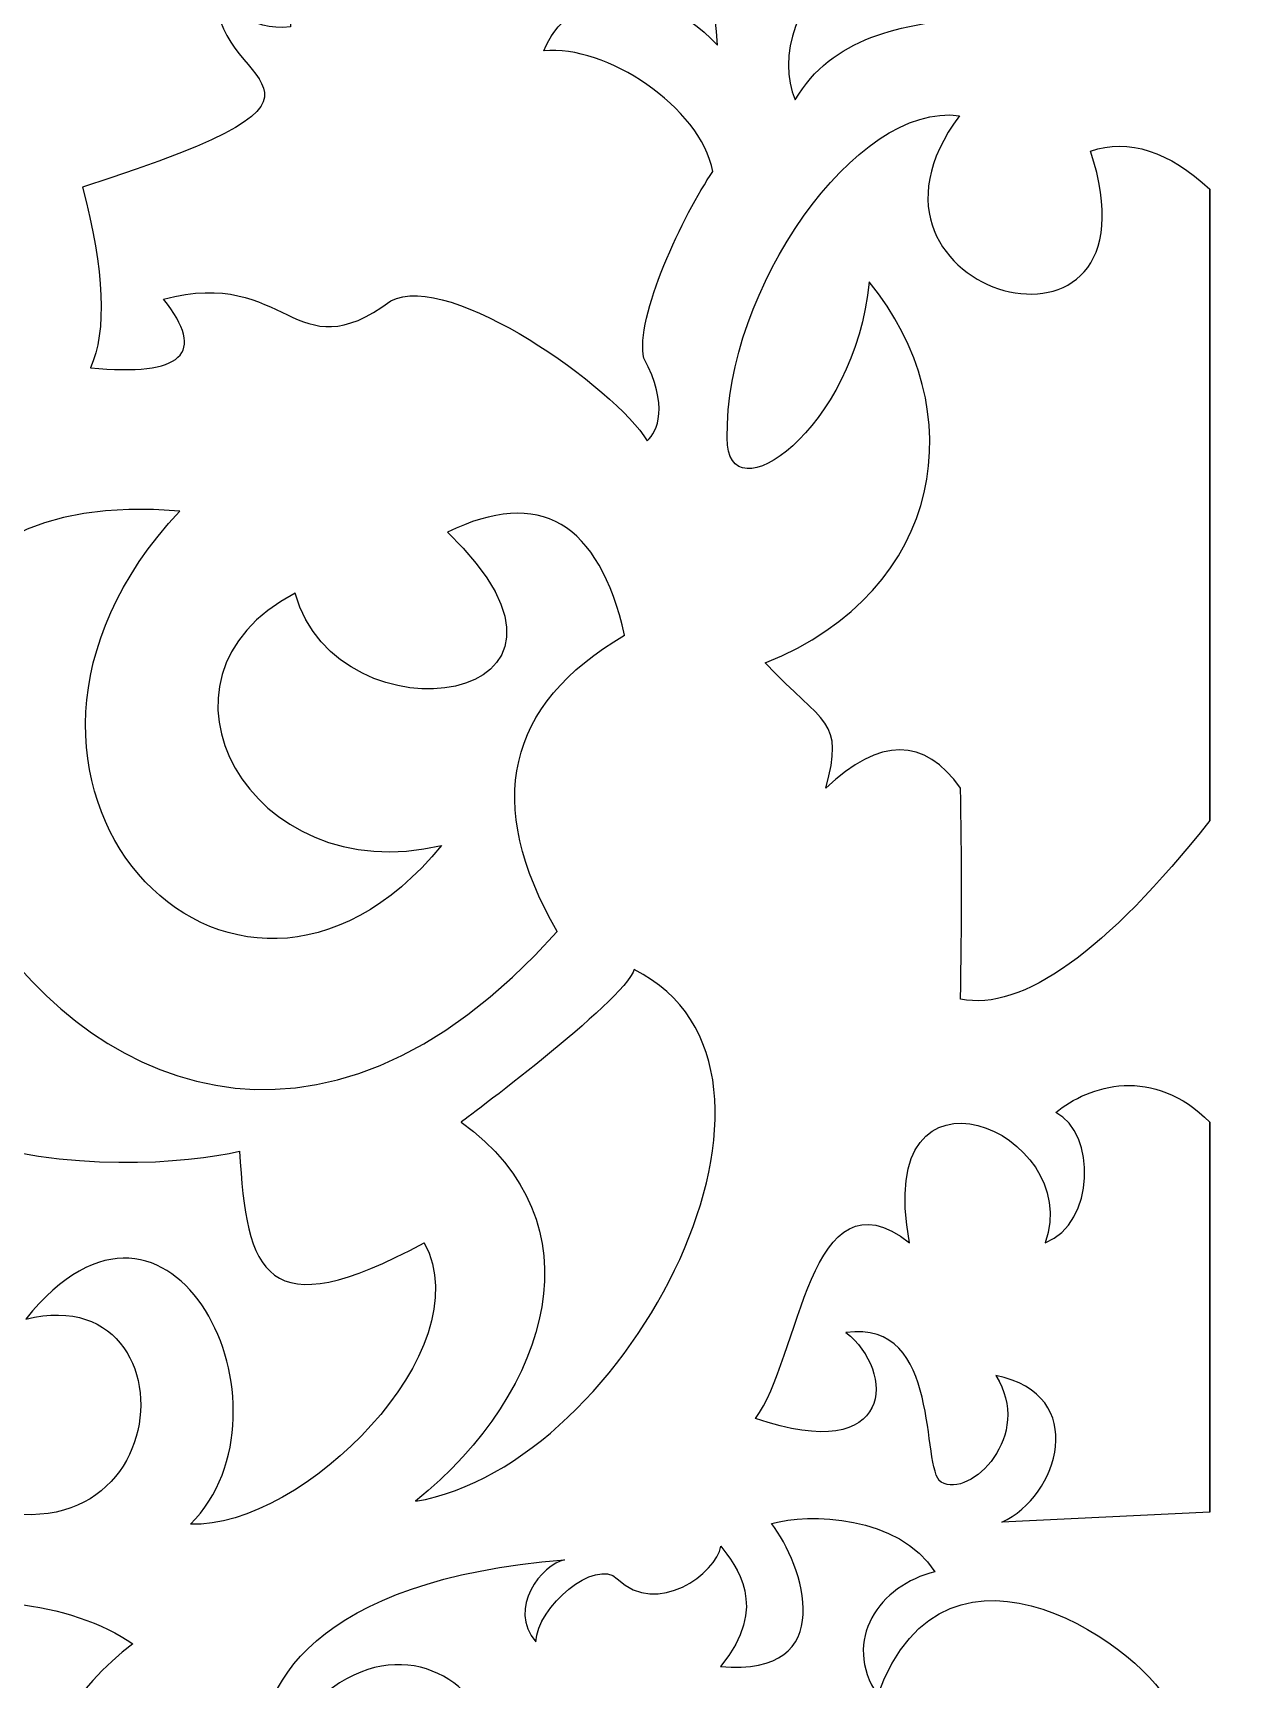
# Model space of a CAD drawing. Header units: centimetres. Extents: x -29.4 to 30.6, y -40.2 to 38.1.
# Drawn here: x -12.02 to -2.61, y 8.11 to 21.05 of the extents above; entities that cross this region are included whole.
import ezdxf

# ---------------------------------------------------------------- set-up
doc = ezdxf.new("R2010")
doc.units = ezdxf.units.CM
doc.header["$MEASUREMENT"] = 0
doc.layers.add('layer 1', color=7, linetype='Continuous')

msp = doc.modelspace()

# ---------------------------------------------------------------- linework, layer by layer
at = {"layer": 'layer 1', "color": 114}
for points, knots in [([(-6.0236, 20.52238), (-6.16973, 20.84774), (-6.01093, 21.36354), (-5.60942, 21.63643), (-5.60942, 21.63643), (-6.79265, 23.30912), (-8.47957, 23.06353), (-8.5133, 21.91568), (-8.5133, 21.91568), (-8.11584, 22.39875), (-7.27714, 22.68407), (-6.9637, 22.09155), (-6.9637, 22.09155), (-7.43161, 22.19394), (-8.05687, 22.06344), (-8.1008, 21.44309), (-8.1008, 21.44309), (-7.7041, 21.73756), (-6.68092, 22.13952), (-6.63517, 20.95147), (-6.63517, 20.95147), (-7.19752, 21.54153), (-7.825, 21.34958), (-8.00057, 20.90807), (-8.00057, 20.90807), (-7.51447, 20.95412), (-6.77132, 20.47238), (-6.67101, 19.95833), (-6.67101, 19.95833), (-6.89809, 19.63545), (-7.2898, 18.80314), (-7.21411, 18.49028), (-7.21411, 18.49028), (-7.01626, 18.11932), (-7.10675, 17.91285), (-7.18743, 17.84059), (-7.18743, 17.84059), (-7.43905, 18.25432), (-8.74023, 19.18485), (-9.20483, 18.9408), (-9.20483, 18.9408), (-9.97073, 18.37092), (-10.00933, 19.21384), (-10.99117, 18.95582), (-10.99117, 18.95582), (-10.64803, 18.52532), (-10.83979, 18.34511), (-11.56644, 18.41519), (-11.56644, 18.41519), (-11.43524, 18.70303), (-11.45542, 19.17608), (-11.62699, 19.83434), (-11.62699, 19.83434), (-9.13555, 20.64142), (-10.67913, 20.58145), (-10.56671, 21.41127), (-10.56671, 21.41127), (-10.48547, 21.28517), (-10.32447, 21.05539), (-9.99139, 21.09544), (-9.99139, 21.09544), (-10.02166, 21.7763), (-9.58765, 22.53269), (-8.68934, 22.97324), (-8.68934, 22.97324), (-7.0643, 23.7342), (-5.70168, 23.13344), (-4.6015, 21.17096), (-4.6015, 21.17096), (-5.19701, 21.1209), (-5.73719, 21.0117), (-6.0236, 20.52238)], [0, 0, 0, 0, 0.05263158, 0.05263158, 0.05263158, 0.05263158, 0.10526316, 0.10526316, 0.10526316, 0.10526316, 0.15789474, 0.15789474, 0.15789474, 0.15789474, 0.21052632, 0.21052632, 0.21052632, 0.21052632, 0.26315789, 0.26315789, 0.26315789, 0.26315789, 0.31578947, 0.31578947, 0.31578947, 0.31578947, 0.36842105, 0.36842105, 0.36842105, 0.36842105, 0.42105263, 0.42105263, 0.42105263, 0.42105263, 0.47368421, 0.47368421, 0.47368421, 0.47368421, 0.52631579, 0.52631579, 0.52631579, 0.52631579, 0.57894737, 0.57894737, 0.57894737, 0.57894737, 0.63157895, 0.63157895, 0.63157895, 0.63157895, 0.68421053, 0.68421053, 0.68421053, 0.68421053, 0.73684211, 0.73684211, 0.73684211, 0.73684211, 0.78947368, 0.78947368, 0.78947368, 0.78947368, 0.84210526, 0.84210526, 0.84210526, 0.84210526, 0.89473684, 0.89473684, 0.89473684, 0.89473684, 1, 1, 1, 1]), ([(-2.76308, 19.8191), (-3.08676, 20.11944), (-3.39987, 20.21956), (-3.70239, 20.11944), (-3.70239, 20.11944), (-3.08393, 18.23788), (-5.79269, 18.98693), (-4.73182, 20.39727), (-4.73182, 20.39727), (-5.54677, 20.50989), (-6.58092, 19.02267), (-6.55822, 17.86383), (-6.55822, 17.86383), (-6.56869, 17.22397), (-5.548, 17.93138), (-5.44333, 19.09075), (-5.44333, 19.09075), (-4.62561, 18.09839), (-4.83307, 16.66691), (-6.26081, 16.09478), (-6.26081, 16.09478), (-5.79404, 15.6017), (-5.63509, 15.65426), (-5.78395, 15.11114), (-5.78395, 15.11114), (-5.36007, 15.5116), (-5.00683, 15.5116), (-4.72425, 15.11113), (-4.72425, 15.11113), (-4.71416, 14.58302), (-4.71416, 14.02988), (-4.72425, 13.45171), (-4.72425, 13.45171), (-4.23753, 13.35409), (-3.58381, 13.82214), (-2.76308, 14.85584), (-2.76308, 14.85584), (-2.76308, 14.85584), (-2.76308, 14.85588), (-2.76308, 14.85588), (-2.76308, 14.85588), (-2.76308, 14.85588), (-2.76308, 15.32707), (-2.76308, 15.32707), (-2.76308, 15.32707), (-2.76308, 15.32707), (-2.76308, 15.44152), (-2.76308, 15.44152), (-2.76308, 15.44152), (-2.76308, 15.44152), (-2.76308, 15.55463), (-2.76308, 15.55463), (-2.76308, 15.55463), (-2.76308, 15.55463), (-2.76308, 15.99366), (-2.76308, 15.99366), (-2.76308, 15.99366), (-2.76308, 15.99366), (-2.76308, 16.10006), (-2.76308, 16.10006), (-2.76308, 16.10006), (-2.76308, 16.10006), (-2.76308, 16.20512), (-2.76308, 16.20512), (-2.76308, 16.20512), (-2.76308, 16.20512), (-2.76308, 16.61194), (-2.76308, 16.61194), (-2.76308, 16.61194), (-2.76308, 16.61194), (-2.76308, 16.71029), (-2.76308, 16.71029), (-2.76308, 16.71029), (-2.76308, 16.71029), (-2.76308, 16.8073), (-2.76308, 16.8073), (-2.76308, 16.8073), (-2.76308, 16.8073), (-2.76308, 17.18191), (-2.76308, 17.18191), (-2.76308, 17.18191), (-2.76308, 17.18191), (-2.76308, 17.27221), (-2.76308, 17.27221), (-2.76308, 17.27221), (-2.76308, 17.27221), (-2.76308, 17.36116), (-2.76308, 17.36116), (-2.76308, 17.36116), (-2.76308, 17.36116), (-2.76308, 17.44878), (-2.76308, 17.44878), (-2.76308, 17.44878), (-2.76308, 17.44878), (-2.76308, 17.70357), (-2.76308, 17.70357), (-2.76308, 17.70357), (-2.76308, 17.70357), (-2.76308, 17.78582), (-2.76308, 17.78582), (-2.76308, 17.78582), (-2.76308, 17.78582), (-2.76308, 17.86673), (-2.76308, 17.86673), (-2.76308, 17.86673), (-2.76308, 17.86673), (-2.76308, 17.94629), (-2.76308, 17.94629), (-2.76308, 17.94629), (-2.76308, 17.94629), (-2.76308, 18.25113), (-2.76308, 18.25113), (-2.76308, 18.25113), (-2.76308, 18.25113), (-2.76308, 18.32398), (-2.76308, 18.32398), (-2.76308, 18.32398), (-2.76308, 18.32398), (-2.76308, 18.39549), (-2.76308, 18.39549), (-2.76308, 18.39549), (-2.76308, 18.39549), (-2.76308, 18.46567), (-2.76308, 18.46567), (-2.76308, 18.46567), (-2.76308, 18.46567), (-2.76308, 18.66812), (-2.76308, 18.66812), (-2.76308, 18.66812), (-2.76308, 18.66812), (-2.76308, 18.73293), (-2.76308, 18.73293), (-2.76308, 18.73293), (-2.76308, 18.73293), (-2.76308, 18.79639), (-2.76308, 18.79639), (-2.76308, 18.79639), (-2.76308, 18.79639), (-2.76308, 18.85851), (-2.76308, 18.85851), (-2.76308, 18.85851), (-2.76308, 18.85851), (-2.76308, 19.03681), (-2.76308, 19.03681), (-2.76308, 19.03681), (-2.76308, 19.03681), (-2.76308, 19.09357), (-2.76308, 19.09357), (-2.76308, 19.09357), (-2.76308, 19.09357), (-2.76308, 19.14897), (-2.76308, 19.14897), (-2.76308, 19.14897), (-2.76308, 19.14897), (-2.76308, 19.20304), (-2.76308, 19.20304), (-2.76308, 19.20304), (-2.76308, 19.20304), (-2.76308, 19.25577), (-2.76308, 19.25577), (-2.76308, 19.25577), (-2.76308, 19.25577), (-2.76308, 19.3572), (-2.76308, 19.3572), (-2.76308, 19.3572), (-2.76308, 19.3572), (-2.76308, 19.40589), (-2.76308, 19.40589), (-2.76308, 19.40589), (-2.76308, 19.40589), (-2.76308, 19.45326), (-2.76308, 19.45326), (-2.76308, 19.45326), (-2.76308, 19.45326), (-2.76308, 19.49927), (-2.76308, 19.49927), (-2.76308, 19.49927), (-2.76308, 19.49927), (-2.76308, 19.54395), (-2.76308, 19.54395), (-2.76308, 19.54395), (-2.76308, 19.54395), (-2.76308, 19.62927), (-2.76308, 19.62927), (-2.76308, 19.62927), (-2.76308, 19.62927), (-2.76308, 19.66992), (-2.76308, 19.66992), (-2.76308, 19.66992), (-2.76308, 19.66992), (-2.76308, 19.70923), (-2.76308, 19.70923), (-2.76308, 19.70923), (-2.76308, 19.70923), (-2.76308, 19.74719), (-2.76308, 19.74719), (-2.76308, 19.74719), (-2.76308, 19.74719), (-2.76308, 19.78381), (-2.76308, 19.78381), (-2.76308, 19.78381), (-2.76308, 19.78381), (-2.76308, 19.81909), (-2.76308, 19.81909), (-2.76308, 19.81909), (-2.76308, 19.81909), (-2.76308, 19.8191), (-2.76308, 19.8191)], [0, 0, 0, 0, 0.01886792, 0.01886792, 0.01886792, 0.01886792, 0.03773585, 0.03773585, 0.03773585, 0.03773585, 0.05660377, 0.05660377, 0.05660377, 0.05660377, 0.0754717, 0.0754717, 0.0754717, 0.0754717, 0.09433962, 0.09433962, 0.09433962, 0.09433962, 0.11320755, 0.11320755, 0.11320755, 0.11320755, 0.13207547, 0.13207547, 0.13207547, 0.13207547, 0.1509434, 0.1509434, 0.1509434, 0.1509434, 0.16981132, 0.16981132, 0.16981132, 0.16981132, 0.18867925, 0.18867925, 0.18867925, 0.18867925, 0.20754717, 0.20754717, 0.20754717, 0.20754717, 0.22641509, 0.22641509, 0.22641509, 0.22641509, 0.24528302, 0.24528302, 0.24528302, 0.24528302, 0.26415094, 0.26415094, 0.26415094, 0.26415094, 0.28301887, 0.28301887, 0.28301887, 0.28301887, 0.30188679, 0.30188679, 0.30188679, 0.30188679, 0.32075472, 0.32075472, 0.32075472, 0.32075472, 0.33962264, 0.33962264, 0.33962264, 0.33962264, 0.35849057, 0.35849057, 0.35849057, 0.35849057, 0.37735849, 0.37735849, 0.37735849, 0.37735849, 0.39622642, 0.39622642, 0.39622642, 0.39622642, 0.41509434, 0.41509434, 0.41509434, 0.41509434, 0.43396226, 0.43396226, 0.43396226, 0.43396226, 0.45283019, 0.45283019, 0.45283019, 0.45283019, 0.47169811, 0.47169811, 0.47169811, 0.47169811, 0.49056604, 0.49056604, 0.49056604, 0.49056604, 0.50943396, 0.50943396, 0.50943396, 0.50943396, 0.52830189, 0.52830189, 0.52830189, 0.52830189, 0.54716981, 0.54716981, 0.54716981, 0.54716981, 0.56603774, 0.56603774, 0.56603774, 0.56603774, 0.58490566, 0.58490566, 0.58490566, 0.58490566, 0.60377358, 0.60377358, 0.60377358, 0.60377358, 0.62264151, 0.62264151, 0.62264151, 0.62264151, 0.64150943, 0.64150943, 0.64150943, 0.64150943, 0.66037736, 0.66037736, 0.66037736, 0.66037736, 0.67924528, 0.67924528, 0.67924528, 0.67924528, 0.69811321, 0.69811321, 0.69811321, 0.69811321, 0.71698113, 0.71698113, 0.71698113, 0.71698113, 0.73584906, 0.73584906, 0.73584906, 0.73584906, 0.75471698, 0.75471698, 0.75471698, 0.75471698, 0.77358491, 0.77358491, 0.77358491, 0.77358491, 0.79245283, 0.79245283, 0.79245283, 0.79245283, 0.81132075, 0.81132075, 0.81132075, 0.81132075, 0.83018868, 0.83018868, 0.83018868, 0.83018868, 0.8490566, 0.8490566, 0.8490566, 0.8490566, 0.86792453, 0.86792453, 0.86792453, 0.86792453, 0.88679245, 0.88679245, 0.88679245, 0.88679245, 0.90566038, 0.90566038, 0.90566038, 0.90566038, 0.9245283, 0.9245283, 0.9245283, 0.9245283, 0.94339623, 0.94339623, 0.94339623, 0.94339623, 0.96226415, 0.96226415, 0.96226415, 0.96226415, 1, 1, 1, 1]), ([(-2.76308, 14.85588), (-2.76308, 14.85588), (-2.76308, 15.32707), (-2.76308, 15.32707), (-2.76308, 15.32707), (-2.76308, 15.32707), (-2.76308, 15.44152), (-2.76308, 15.44152), (-2.76308, 15.44152), (-2.76308, 15.44152), (-2.76308, 15.55463), (-2.76308, 15.55463), (-2.76308, 15.55463), (-2.76308, 15.55463), (-2.76308, 15.99366), (-2.76308, 15.99366), (-2.76308, 15.99366), (-2.76308, 15.99366), (-2.76308, 16.10006), (-2.76308, 16.10006), (-2.76308, 16.10006), (-2.76308, 16.10006), (-2.76308, 16.20512), (-2.76308, 16.20512), (-2.76308, 16.20512), (-2.76308, 16.20512), (-2.76308, 16.61194), (-2.76308, 16.61194), (-2.76308, 16.61194), (-2.76308, 16.61194), (-2.76308, 16.71029), (-2.76308, 16.71029), (-2.76308, 16.71029), (-2.76308, 16.71029), (-2.76308, 16.8073), (-2.76308, 16.8073), (-2.76308, 16.8073), (-2.76308, 16.8073), (-2.76308, 17.18191), (-2.76308, 17.18191), (-2.76308, 17.18191), (-2.76308, 17.18191), (-2.76308, 17.27221), (-2.76308, 17.27221), (-2.76308, 17.27221), (-2.76308, 17.27221), (-2.76308, 17.36116), (-2.76308, 17.36116), (-2.76308, 17.36116), (-2.76308, 17.36116), (-2.76308, 17.44878), (-2.76308, 17.44878), (-2.76308, 17.44878), (-2.76308, 17.44878), (-2.76308, 17.70357), (-2.76308, 17.70357), (-2.76308, 17.70357), (-2.76308, 17.70357), (-2.76308, 17.78582), (-2.76308, 17.78582), (-2.76308, 17.78582), (-2.76308, 17.78582), (-2.76308, 17.86673), (-2.76308, 17.86673), (-2.76308, 17.86673), (-2.76308, 17.86673), (-2.76308, 17.94629), (-2.76308, 17.94629), (-2.76308, 17.94629), (-2.76308, 17.94629), (-2.76308, 18.25113), (-2.76308, 18.25113), (-2.76308, 18.25113), (-2.76308, 18.25113), (-2.76308, 18.32398), (-2.76308, 18.32398), (-2.76308, 18.32398), (-2.76308, 18.32398), (-2.76308, 18.39549), (-2.76308, 18.39549), (-2.76308, 18.39549), (-2.76308, 18.39549), (-2.76308, 18.46567), (-2.76308, 18.46567), (-2.76308, 18.46567), (-2.76308, 18.46567), (-2.76308, 18.66812), (-2.76308, 18.66812), (-2.76308, 18.66812), (-2.76308, 18.66812), (-2.76308, 18.73293), (-2.76308, 18.73293), (-2.76308, 18.73293), (-2.76308, 18.73293), (-2.76308, 18.79639), (-2.76308, 18.79639), (-2.76308, 18.79639), (-2.76308, 18.79639), (-2.76308, 18.85851), (-2.76308, 18.85851), (-2.76308, 18.85851), (-2.76308, 18.85851), (-2.76308, 19.03681), (-2.76308, 19.03681), (-2.76308, 19.03681), (-2.76308, 19.03681), (-2.76308, 19.09357), (-2.76308, 19.09357), (-2.76308, 19.09357), (-2.76308, 19.09357), (-2.76308, 19.14897), (-2.76308, 19.14897), (-2.76308, 19.14897), (-2.76308, 19.14897), (-2.76308, 19.20304), (-2.76308, 19.20304), (-2.76308, 19.20304), (-2.76308, 19.20304), (-2.76308, 19.25577), (-2.76308, 19.25577), (-2.76308, 19.25577), (-2.76308, 19.25577), (-2.76308, 19.3572), (-2.76308, 19.3572), (-2.76308, 19.3572), (-2.76308, 19.3572), (-2.76308, 19.40589), (-2.76308, 19.40589), (-2.76308, 19.40589), (-2.76308, 19.40589), (-2.76308, 19.45326), (-2.76308, 19.45326), (-2.76308, 19.45326), (-2.76308, 19.45326), (-2.76308, 19.49927), (-2.76308, 19.49927), (-2.76308, 19.49927), (-2.76308, 19.49927), (-2.76308, 19.54395), (-2.76308, 19.54395), (-2.76308, 19.54395), (-2.76308, 19.54395), (-2.76308, 19.62927), (-2.76308, 19.62927), (-2.76308, 19.62927), (-2.76308, 19.62927), (-2.76308, 19.66992), (-2.76308, 19.66992), (-2.76308, 19.66992), (-2.76308, 19.66992), (-2.76308, 19.70923), (-2.76308, 19.70923), (-2.76308, 19.70923), (-2.76308, 19.70923), (-2.76308, 19.74719), (-2.76308, 19.74719), (-2.76308, 19.74719), (-2.76308, 19.74719), (-2.76308, 19.78381), (-2.76308, 19.78381), (-2.76308, 19.78381), (-2.76308, 19.78381), (-2.76308, 19.81909), (-2.76308, 19.81909), (-2.76308, 19.81909), (-2.76308, 19.81909), (-2.76308, 14.85588), (-2.76308, 14.85588)], [0, 0, 0, 0, 0.02325581, 0.02325581, 0.02325581, 0.02325581, 0.04651163, 0.04651163, 0.04651163, 0.04651163, 0.06976744, 0.06976744, 0.06976744, 0.06976744, 0.09302326, 0.09302326, 0.09302326, 0.09302326, 0.11627907, 0.11627907, 0.11627907, 0.11627907, 0.13953488, 0.13953488, 0.13953488, 0.13953488, 0.1627907, 0.1627907, 0.1627907, 0.1627907, 0.18604651, 0.18604651, 0.18604651, 0.18604651, 0.20930233, 0.20930233, 0.20930233, 0.20930233, 0.23255814, 0.23255814, 0.23255814, 0.23255814, 0.25581395, 0.25581395, 0.25581395, 0.25581395, 0.27906977, 0.27906977, 0.27906977, 0.27906977, 0.30232558, 0.30232558, 0.30232558, 0.30232558, 0.3255814, 0.3255814, 0.3255814, 0.3255814, 0.34883721, 0.34883721, 0.34883721, 0.34883721, 0.37209302, 0.37209302, 0.37209302, 0.37209302, 0.39534884, 0.39534884, 0.39534884, 0.39534884, 0.41860465, 0.41860465, 0.41860465, 0.41860465, 0.44186047, 0.44186047, 0.44186047, 0.44186047, 0.46511628, 0.46511628, 0.46511628, 0.46511628, 0.48837209, 0.48837209, 0.48837209, 0.48837209, 0.51162791, 0.51162791, 0.51162791, 0.51162791, 0.53488372, 0.53488372, 0.53488372, 0.53488372, 0.55813953, 0.55813953, 0.55813953, 0.55813953, 0.58139535, 0.58139535, 0.58139535, 0.58139535, 0.60465116, 0.60465116, 0.60465116, 0.60465116, 0.62790698, 0.62790698, 0.62790698, 0.62790698, 0.65116279, 0.65116279, 0.65116279, 0.65116279, 0.6744186, 0.6744186, 0.6744186, 0.6744186, 0.69767442, 0.69767442, 0.69767442, 0.69767442, 0.72093023, 0.72093023, 0.72093023, 0.72093023, 0.74418605, 0.74418605, 0.74418605, 0.74418605, 0.76744186, 0.76744186, 0.76744186, 0.76744186, 0.79069767, 0.79069767, 0.79069767, 0.79069767, 0.81395349, 0.81395349, 0.81395349, 0.81395349, 0.8372093, 0.8372093, 0.8372093, 0.8372093, 0.86046512, 0.86046512, 0.86046512, 0.86046512, 0.88372093, 0.88372093, 0.88372093, 0.88372093, 0.90697674, 0.90697674, 0.90697674, 0.90697674, 0.93023256, 0.93023256, 0.93023256, 0.93023256, 0.95348837, 0.95348837, 0.95348837, 0.95348837, 1, 1, 1, 1]), ([(-10.86293, 17.28866), (-12.82579, 15.19076), (-10.45238, 12.64911), (-8.80409, 14.66061), (-8.80409, 14.66061), (-10.30967, 14.298), (-11.24326, 15.98221), (-9.95462, 16.64291), (-9.95462, 16.64291), (-9.62684, 15.4352), (-7.32334, 15.74343), (-8.75868, 17.12347), (-8.75868, 17.12347), (-8.03202, 17.47388), (-7.56778, 17.20357), (-7.36593, 16.31253), (-7.36593, 16.31253), (-8.29947, 15.7669), (-8.47608, 14.991), (-7.89578, 13.98483), (-7.89578, 13.98483), (-11.65092, 9.76146), (-15.39338, 17.68145), (-10.86293, 17.28866)], [0, 0, 0, 0, 0.14285714, 0.14285714, 0.14285714, 0.14285714, 0.28571429, 0.28571429, 0.28571429, 0.28571429, 0.42857143, 0.42857143, 0.42857143, 0.42857143, 0.57142857, 0.57142857, 0.57142857, 0.57142857, 0.71428571, 0.71428571, 0.71428571, 0.71428571, 1, 1, 1, 1]), ([(-14.18936, 14.71317), (-15.58492, 14.24845), (-15.65546, 10.18967), (-13.39082, 11.20756), (-13.39082, 11.20756), (-12.93069, 11.41437), (-12.18908, 11.14487), (-12.44113, 10.18866), (-12.44113, 10.18866), (-12.95971, 11.18251), (-14.07063, 10.38811), (-13.15655, 9.79825), (-13.15655, 9.79825), (-10.92165, 8.35604), (-10.59062, 11.30528), (-12.07453, 10.93576), (-12.07453, 10.93576), (-10.92911, 12.36741), (-9.88439, 10.2241), (-10.77908, 9.32296), (-10.77908, 9.32296), (-9.89731, 9.29293), (-8.48243, 10.69048), (-8.94094, 11.53646), (-8.94094, 11.53646), (-10.19758, 10.8572), (-10.33889, 11.29942), (-10.39302, 12.25728), (-10.39302, 12.25728), (-11.21151, 12.06161), (-14.26515, 11.9447), (-14.18936, 14.71317)], [0, 0, 0, 0, 0.11111111, 0.11111111, 0.11111111, 0.11111111, 0.22222222, 0.22222222, 0.22222222, 0.22222222, 0.33333333, 0.33333333, 0.33333333, 0.33333333, 0.44444444, 0.44444444, 0.44444444, 0.44444444, 0.55555556, 0.55555556, 0.55555556, 0.55555556, 0.66666667, 0.66666667, 0.66666667, 0.66666667, 0.77777778, 0.77777778, 0.77777778, 0.77777778, 1, 1, 1, 1]), ([(-8.65192, 12.48429), (-8.65192, 12.48429), (-7.37418, 13.42945), (-7.29023, 13.68448), (-7.29023, 13.68448), (-5.72901, 12.90385), (-7.3238, 9.78266), (-9.01091, 9.50417), (-9.01091, 9.50417), (-7.92401, 10.38281), (-7.56546, 11.71081), (-8.65192, 12.48429)], [0, 0, 0, 0, 0.25, 0.25, 0.25, 0.25, 0.5, 0.5, 0.5, 0.5, 1, 1, 1, 1]), ([(-2.76308, 9.41907), (-2.76308, 9.41907), (-2.76308, 12.48429), (-2.76308, 12.48429), (-2.76308, 12.48429), (-3.20754, 12.93314), (-3.71669, 12.77719), (-3.9762, 12.55944), (-3.9762, 12.55944), (-3.65448, 12.40023), (-3.66323, 11.69155), (-4.05876, 11.53631), (-4.05876, 11.53631), (-3.74689, 12.41722), (-5.4253, 13.1142), (-5.12542, 11.53646), (-5.12542, 11.53646), (-5.91463, 12.15577), (-5.98626, 10.61652), (-6.33651, 10.15486), (-6.33651, 10.15486), (-5.22841, 9.77707), (-5.23949, 10.53147), (-5.62499, 10.83064), (-5.62499, 10.83064), (-4.86239, 10.93701), (-5.04217, 9.7643), (-4.87666, 9.65334), (-4.87666, 9.65334), (-4.64565, 9.52347), (-4.14507, 10.02354), (-4.44796, 10.49272), (-4.44796, 10.49272), (-3.70075, 10.34136), (-3.95614, 9.54124), (-4.39871, 9.33989), (-4.39871, 9.33989), (-4.39871, 9.33989), (-2.76308, 9.419), (-2.76308, 9.419), (-2.76308, 9.419), (-2.76308, 9.419), (-2.76308, 9.41907), (-2.76308, 9.41907), (-2.76308, 9.41907), (-2.76308, 9.41907), (-2.76308, 12.48429), (-2.76308, 12.48429), (-2.76308, 12.48429), (-2.76308, 12.48429), (-2.76308, 9.41907), (-2.76308, 9.41907)], [0, 0, 0, 0, 0.07142857, 0.07142857, 0.07142857, 0.07142857, 0.14285714, 0.14285714, 0.14285714, 0.14285714, 0.21428571, 0.21428571, 0.21428571, 0.21428571, 0.28571429, 0.28571429, 0.28571429, 0.28571429, 0.35714286, 0.35714286, 0.35714286, 0.35714286, 0.42857143, 0.42857143, 0.42857143, 0.42857143, 0.5, 0.5, 0.5, 0.5, 0.57142857, 0.57142857, 0.57142857, 0.57142857, 0.64285714, 0.64285714, 0.64285714, 0.64285714, 0.71428571, 0.71428571, 0.71428571, 0.71428571, 0.78571429, 0.78571429, 0.78571429, 0.78571429, 0.85714286, 0.85714286, 0.85714286, 0.85714286, 1, 1, 1, 1]), ([(-4.07324, 7.04631), (-4.13477, 7.85797), (-3.36093, 8.04449), (-3.07043, 7.87772), (-3.07043, 7.87772), (-3.22856, 8.30814), (-4.82888, 9.48634), (-5.37563, 7.98105), (-5.37563, 7.98105), (-5.66542, 8.40917), (-5.35908, 8.84633), (-4.92563, 8.94902), (-4.92563, 8.94902), (-5.21046, 9.39373), (-5.91881, 9.41572), (-6.20981, 9.32859), (-6.20981, 9.32859), (-5.96113, 9.01009), (-5.66331, 8.1174), (-6.61206, 8.20615), (-6.61206, 8.20615), (-6.21747, 8.67587), (-6.49837, 9.0052), (-6.60876, 9.15041), (-6.60876, 9.15041), (-6.64347, 8.94345), (-7.10775, 8.58779), (-7.42287, 8.8944), (-7.42287, 8.8944), (-7.5954, 9.06227), (-8.05501, 8.67405), (-8.06243, 8.39973), (-8.06243, 8.39973), (-8.29441, 8.66021), (-8.01162, 9.00852), (-7.83886, 9.04355), (-7.83886, 9.04355), (-9.78141, 8.88962), (-10.30503, 8.05436), (-10.21168, 7.37923), (-10.21168, 7.37923), (-9.10234, 9.38557), (-7.40385, 7.2694), (-9.06851, 6.50255), (-9.06851, 6.50255), (-7.49223, 6.06712), (-6.91101, 7.12407), (-7.26852, 7.6716), (-7.26852, 7.6716), (-6.49364, 7.56633), (-6.49058, 6.78263), (-7.0477, 6.37427), (-7.0477, 6.37427), (-6.32335, 6.18964), (-6.01783, 7.14654), (-6.1522, 7.40545), (-6.1522, 7.40545), (-5.55701, 7.08061), (-5.90066, 6.33269), (-6.3156, 6.11172), (-6.3156, 6.11172), (-6.12973, 5.67545), (-5.1638, 5.00105), (-4.06655, 4.86872), (-4.06655, 4.86872), (-3.88226, 5.73901), (-3.5431, 6.14016), (-2.76308, 6.0551), (-2.76308, 6.0551), (-2.61283, 6.69002), (-2.75662, 7.77304), (-4.07324, 7.04631)], [0, 0, 0, 0, 0.05263158, 0.05263158, 0.05263158, 0.05263158, 0.10526316, 0.10526316, 0.10526316, 0.10526316, 0.15789474, 0.15789474, 0.15789474, 0.15789474, 0.21052632, 0.21052632, 0.21052632, 0.21052632, 0.26315789, 0.26315789, 0.26315789, 0.26315789, 0.31578947, 0.31578947, 0.31578947, 0.31578947, 0.36842105, 0.36842105, 0.36842105, 0.36842105, 0.42105263, 0.42105263, 0.42105263, 0.42105263, 0.47368421, 0.47368421, 0.47368421, 0.47368421, 0.52631579, 0.52631579, 0.52631579, 0.52631579, 0.57894737, 0.57894737, 0.57894737, 0.57894737, 0.63157895, 0.63157895, 0.63157895, 0.63157895, 0.68421053, 0.68421053, 0.68421053, 0.68421053, 0.73684211, 0.73684211, 0.73684211, 0.73684211, 0.78947368, 0.78947368, 0.78947368, 0.78947368, 0.84210526, 0.84210526, 0.84210526, 0.84210526, 0.89473684, 0.89473684, 0.89473684, 0.89473684, 1, 1, 1, 1]), ([(-13.2851, 5.78479), (-12.53322, 5.63461), (-12.16932, 5.06395), (-11.96804, 4.0728), (-11.96804, 4.0728), (-11.82321, 3.31901), (-11.14175, 2.99507), (-10.69641, 3.0366), (-10.69641, 3.0366), (-10.71908, 3.49145), (-10.59323, 3.79153), (-9.99274, 4.30212), (-9.99274, 4.30212), (-10.81199, 4.84002), (-11.1811, 6.01505), (-10.96916, 6.89607), (-10.96916, 6.89607), (-11.39783, 7.20143), (-11.92155, 6.39198), (-11.8569, 5.69618), (-11.8569, 5.69618), (-12.54872, 6.22179), (-12.14029, 7.70702), (-11.23122, 8.3828), (-11.23122, 8.3828), (-11.69305, 8.71194), (-12.66959, 8.84706), (-12.90663, 8.51796), (-12.90663, 8.51796), (-12.50222, 8.50503), (-12.47812, 6.60543), (-13.2851, 5.78479)], [0, 0, 0, 0, 0.11111111, 0.11111111, 0.11111111, 0.11111111, 0.22222222, 0.22222222, 0.22222222, 0.22222222, 0.33333333, 0.33333333, 0.33333333, 0.33333333, 0.44444444, 0.44444444, 0.44444444, 0.44444444, 0.55555556, 0.55555556, 0.55555556, 0.55555556, 0.66666667, 0.66666667, 0.66666667, 0.66666667, 0.77777778, 0.77777778, 0.77777778, 0.77777778, 1, 1, 1, 1])]:
    msp.add_open_spline(points, degree=3, knots=knots, dxfattribs=at)
at = {"layer": 'layer 1', "color": 250, "lineweight": 20}
for points, knots in [([(-6.0236, 20.52238), (-6.16973, 20.84774), (-6.01093, 21.36354), (-5.60942, 21.63643), (-5.60942, 21.63643), (-6.79265, 23.30912), (-8.47957, 23.06353), (-8.5133, 21.91568), (-8.5133, 21.91568), (-8.11584, 22.39875), (-7.27714, 22.68407), (-6.9637, 22.09155), (-6.9637, 22.09155), (-7.43161, 22.19394), (-8.05687, 22.06344), (-8.1008, 21.44309), (-8.1008, 21.44309), (-7.7041, 21.73756), (-6.68092, 22.13952), (-6.63517, 20.95147), (-6.63517, 20.95147), (-7.19752, 21.54153), (-7.825, 21.34958), (-8.00057, 20.90807), (-8.00057, 20.90807), (-7.51447, 20.95412), (-6.77132, 20.47238), (-6.67101, 19.95833), (-6.67101, 19.95833), (-6.89809, 19.63545), (-7.2898, 18.80314), (-7.21411, 18.49028), (-7.21411, 18.49028), (-7.01626, 18.11932), (-7.10675, 17.91285), (-7.18743, 17.84059), (-7.18743, 17.84059), (-7.43905, 18.25432), (-8.74023, 19.18485), (-9.20483, 18.9408), (-9.20483, 18.9408), (-9.97073, 18.37092), (-10.00933, 19.21384), (-10.99117, 18.95582), (-10.99117, 18.95582), (-10.64803, 18.52532), (-10.83979, 18.34511), (-11.56644, 18.41519), (-11.56644, 18.41519), (-11.43524, 18.70303), (-11.45542, 19.17608), (-11.62699, 19.83434), (-11.62699, 19.83434), (-9.13555, 20.64142), (-10.67913, 20.58145), (-10.56671, 21.41127), (-10.56671, 21.41127), (-10.48547, 21.28517), (-10.32447, 21.05539), (-9.99139, 21.09544), (-9.99139, 21.09544), (-10.02166, 21.7763), (-9.58765, 22.53269), (-8.68934, 22.97324), (-8.68934, 22.97324), (-7.0643, 23.7342), (-5.70168, 23.13344), (-4.6015, 21.17096), (-4.6015, 21.17096), (-5.19701, 21.1209), (-5.73719, 21.0117), (-6.0236, 20.52238)], [0, 0, 0, 0, 0.05263158, 0.05263158, 0.05263158, 0.05263158, 0.10526316, 0.10526316, 0.10526316, 0.10526316, 0.15789474, 0.15789474, 0.15789474, 0.15789474, 0.21052632, 0.21052632, 0.21052632, 0.21052632, 0.26315789, 0.26315789, 0.26315789, 0.26315789, 0.31578947, 0.31578947, 0.31578947, 0.31578947, 0.36842105, 0.36842105, 0.36842105, 0.36842105, 0.42105263, 0.42105263, 0.42105263, 0.42105263, 0.47368421, 0.47368421, 0.47368421, 0.47368421, 0.52631579, 0.52631579, 0.52631579, 0.52631579, 0.57894737, 0.57894737, 0.57894737, 0.57894737, 0.63157895, 0.63157895, 0.63157895, 0.63157895, 0.68421053, 0.68421053, 0.68421053, 0.68421053, 0.73684211, 0.73684211, 0.73684211, 0.73684211, 0.78947368, 0.78947368, 0.78947368, 0.78947368, 0.84210526, 0.84210526, 0.84210526, 0.84210526, 0.89473684, 0.89473684, 0.89473684, 0.89473684, 1, 1, 1, 1]), ([(-2.76308, 19.8191), (-3.08676, 20.11944), (-3.39987, 20.21956), (-3.70239, 20.11944), (-3.70239, 20.11944), (-3.08393, 18.23788), (-5.79269, 18.98693), (-4.73182, 20.39727), (-4.73182, 20.39727), (-5.54677, 20.50989), (-6.58092, 19.02267), (-6.55822, 17.86383), (-6.55822, 17.86383), (-6.56869, 17.22397), (-5.548, 17.93138), (-5.44333, 19.09075), (-5.44333, 19.09075), (-4.62561, 18.09839), (-4.83307, 16.66691), (-6.26081, 16.09478), (-6.26081, 16.09478), (-5.79404, 15.6017), (-5.63509, 15.65426), (-5.78395, 15.11114), (-5.78395, 15.11114), (-5.36007, 15.5116), (-5.00683, 15.5116), (-4.72425, 15.11113), (-4.72425, 15.11113), (-4.71416, 14.58302), (-4.71416, 14.02988), (-4.72425, 13.45171), (-4.72425, 13.45171), (-4.23753, 13.35409), (-3.58381, 13.82214), (-2.76308, 14.85584), (-2.76308, 14.85584), (-2.76308, 14.85584), (-2.76308, 14.85588), (-2.76308, 14.85588), (-2.76308, 14.85588), (-2.76308, 14.85588), (-2.76308, 15.32707), (-2.76308, 15.32707), (-2.76308, 15.32707), (-2.76308, 15.32707), (-2.76308, 15.44152), (-2.76308, 15.44152), (-2.76308, 15.44152), (-2.76308, 15.44152), (-2.76308, 15.55463), (-2.76308, 15.55463), (-2.76308, 15.55463), (-2.76308, 15.55463), (-2.76308, 15.99366), (-2.76308, 15.99366), (-2.76308, 15.99366), (-2.76308, 15.99366), (-2.76308, 16.10006), (-2.76308, 16.10006), (-2.76308, 16.10006), (-2.76308, 16.10006), (-2.76308, 16.20512), (-2.76308, 16.20512), (-2.76308, 16.20512), (-2.76308, 16.20512), (-2.76308, 16.61194), (-2.76308, 16.61194), (-2.76308, 16.61194), (-2.76308, 16.61194), (-2.76308, 16.71029), (-2.76308, 16.71029), (-2.76308, 16.71029), (-2.76308, 16.71029), (-2.76308, 16.8073), (-2.76308, 16.8073), (-2.76308, 16.8073), (-2.76308, 16.8073), (-2.76308, 17.18191), (-2.76308, 17.18191), (-2.76308, 17.18191), (-2.76308, 17.18191), (-2.76308, 17.27221), (-2.76308, 17.27221), (-2.76308, 17.27221), (-2.76308, 17.27221), (-2.76308, 17.36116), (-2.76308, 17.36116), (-2.76308, 17.36116), (-2.76308, 17.36116), (-2.76308, 17.44878), (-2.76308, 17.44878), (-2.76308, 17.44878), (-2.76308, 17.44878), (-2.76308, 17.70357), (-2.76308, 17.70357), (-2.76308, 17.70357), (-2.76308, 17.70357), (-2.76308, 17.78582), (-2.76308, 17.78582), (-2.76308, 17.78582), (-2.76308, 17.78582), (-2.76308, 17.86673), (-2.76308, 17.86673), (-2.76308, 17.86673), (-2.76308, 17.86673), (-2.76308, 17.94629), (-2.76308, 17.94629), (-2.76308, 17.94629), (-2.76308, 17.94629), (-2.76308, 18.25113), (-2.76308, 18.25113), (-2.76308, 18.25113), (-2.76308, 18.25113), (-2.76308, 18.32398), (-2.76308, 18.32398), (-2.76308, 18.32398), (-2.76308, 18.32398), (-2.76308, 18.39549), (-2.76308, 18.39549), (-2.76308, 18.39549), (-2.76308, 18.39549), (-2.76308, 18.46567), (-2.76308, 18.46567), (-2.76308, 18.46567), (-2.76308, 18.46567), (-2.76308, 18.66812), (-2.76308, 18.66812), (-2.76308, 18.66812), (-2.76308, 18.66812), (-2.76308, 18.73293), (-2.76308, 18.73293), (-2.76308, 18.73293), (-2.76308, 18.73293), (-2.76308, 18.79639), (-2.76308, 18.79639), (-2.76308, 18.79639), (-2.76308, 18.79639), (-2.76308, 18.85851), (-2.76308, 18.85851), (-2.76308, 18.85851), (-2.76308, 18.85851), (-2.76308, 19.03681), (-2.76308, 19.03681), (-2.76308, 19.03681), (-2.76308, 19.03681), (-2.76308, 19.09357), (-2.76308, 19.09357), (-2.76308, 19.09357), (-2.76308, 19.09357), (-2.76308, 19.14897), (-2.76308, 19.14897), (-2.76308, 19.14897), (-2.76308, 19.14897), (-2.76308, 19.20304), (-2.76308, 19.20304), (-2.76308, 19.20304), (-2.76308, 19.20304), (-2.76308, 19.25577), (-2.76308, 19.25577), (-2.76308, 19.25577), (-2.76308, 19.25577), (-2.76308, 19.3572), (-2.76308, 19.3572), (-2.76308, 19.3572), (-2.76308, 19.3572), (-2.76308, 19.40589), (-2.76308, 19.40589), (-2.76308, 19.40589), (-2.76308, 19.40589), (-2.76308, 19.45326), (-2.76308, 19.45326), (-2.76308, 19.45326), (-2.76308, 19.45326), (-2.76308, 19.49927), (-2.76308, 19.49927), (-2.76308, 19.49927), (-2.76308, 19.49927), (-2.76308, 19.54395), (-2.76308, 19.54395), (-2.76308, 19.54395), (-2.76308, 19.54395), (-2.76308, 19.62927), (-2.76308, 19.62927), (-2.76308, 19.62927), (-2.76308, 19.62927), (-2.76308, 19.66992), (-2.76308, 19.66992), (-2.76308, 19.66992), (-2.76308, 19.66992), (-2.76308, 19.70923), (-2.76308, 19.70923), (-2.76308, 19.70923), (-2.76308, 19.70923), (-2.76308, 19.74719), (-2.76308, 19.74719), (-2.76308, 19.74719), (-2.76308, 19.74719), (-2.76308, 19.78381), (-2.76308, 19.78381), (-2.76308, 19.78381), (-2.76308, 19.78381), (-2.76308, 19.81909), (-2.76308, 19.81909), (-2.76308, 19.81909), (-2.76308, 19.81909), (-2.76308, 19.8191), (-2.76308, 19.8191)], [0, 0, 0, 0, 0.01886792, 0.01886792, 0.01886792, 0.01886792, 0.03773585, 0.03773585, 0.03773585, 0.03773585, 0.05660377, 0.05660377, 0.05660377, 0.05660377, 0.0754717, 0.0754717, 0.0754717, 0.0754717, 0.09433962, 0.09433962, 0.09433962, 0.09433962, 0.11320755, 0.11320755, 0.11320755, 0.11320755, 0.13207547, 0.13207547, 0.13207547, 0.13207547, 0.1509434, 0.1509434, 0.1509434, 0.1509434, 0.16981132, 0.16981132, 0.16981132, 0.16981132, 0.18867925, 0.18867925, 0.18867925, 0.18867925, 0.20754717, 0.20754717, 0.20754717, 0.20754717, 0.22641509, 0.22641509, 0.22641509, 0.22641509, 0.24528302, 0.24528302, 0.24528302, 0.24528302, 0.26415094, 0.26415094, 0.26415094, 0.26415094, 0.28301887, 0.28301887, 0.28301887, 0.28301887, 0.30188679, 0.30188679, 0.30188679, 0.30188679, 0.32075472, 0.32075472, 0.32075472, 0.32075472, 0.33962264, 0.33962264, 0.33962264, 0.33962264, 0.35849057, 0.35849057, 0.35849057, 0.35849057, 0.37735849, 0.37735849, 0.37735849, 0.37735849, 0.39622642, 0.39622642, 0.39622642, 0.39622642, 0.41509434, 0.41509434, 0.41509434, 0.41509434, 0.43396226, 0.43396226, 0.43396226, 0.43396226, 0.45283019, 0.45283019, 0.45283019, 0.45283019, 0.47169811, 0.47169811, 0.47169811, 0.47169811, 0.49056604, 0.49056604, 0.49056604, 0.49056604, 0.50943396, 0.50943396, 0.50943396, 0.50943396, 0.52830189, 0.52830189, 0.52830189, 0.52830189, 0.54716981, 0.54716981, 0.54716981, 0.54716981, 0.56603774, 0.56603774, 0.56603774, 0.56603774, 0.58490566, 0.58490566, 0.58490566, 0.58490566, 0.60377358, 0.60377358, 0.60377358, 0.60377358, 0.62264151, 0.62264151, 0.62264151, 0.62264151, 0.64150943, 0.64150943, 0.64150943, 0.64150943, 0.66037736, 0.66037736, 0.66037736, 0.66037736, 0.67924528, 0.67924528, 0.67924528, 0.67924528, 0.69811321, 0.69811321, 0.69811321, 0.69811321, 0.71698113, 0.71698113, 0.71698113, 0.71698113, 0.73584906, 0.73584906, 0.73584906, 0.73584906, 0.75471698, 0.75471698, 0.75471698, 0.75471698, 0.77358491, 0.77358491, 0.77358491, 0.77358491, 0.79245283, 0.79245283, 0.79245283, 0.79245283, 0.81132075, 0.81132075, 0.81132075, 0.81132075, 0.83018868, 0.83018868, 0.83018868, 0.83018868, 0.8490566, 0.8490566, 0.8490566, 0.8490566, 0.86792453, 0.86792453, 0.86792453, 0.86792453, 0.88679245, 0.88679245, 0.88679245, 0.88679245, 0.90566038, 0.90566038, 0.90566038, 0.90566038, 0.9245283, 0.9245283, 0.9245283, 0.9245283, 0.94339623, 0.94339623, 0.94339623, 0.94339623, 0.96226415, 0.96226415, 0.96226415, 0.96226415, 1, 1, 1, 1]), ([(-2.76308, 14.85588), (-2.76308, 14.85588), (-2.76308, 15.32707), (-2.76308, 15.32707), (-2.76308, 15.32707), (-2.76308, 15.32707), (-2.76308, 15.44152), (-2.76308, 15.44152), (-2.76308, 15.44152), (-2.76308, 15.44152), (-2.76308, 15.55463), (-2.76308, 15.55463), (-2.76308, 15.55463), (-2.76308, 15.55463), (-2.76308, 15.99366), (-2.76308, 15.99366), (-2.76308, 15.99366), (-2.76308, 15.99366), (-2.76308, 16.10006), (-2.76308, 16.10006), (-2.76308, 16.10006), (-2.76308, 16.10006), (-2.76308, 16.20512), (-2.76308, 16.20512), (-2.76308, 16.20512), (-2.76308, 16.20512), (-2.76308, 16.61194), (-2.76308, 16.61194), (-2.76308, 16.61194), (-2.76308, 16.61194), (-2.76308, 16.71029), (-2.76308, 16.71029), (-2.76308, 16.71029), (-2.76308, 16.71029), (-2.76308, 16.8073), (-2.76308, 16.8073), (-2.76308, 16.8073), (-2.76308, 16.8073), (-2.76308, 17.18191), (-2.76308, 17.18191), (-2.76308, 17.18191), (-2.76308, 17.18191), (-2.76308, 17.27221), (-2.76308, 17.27221), (-2.76308, 17.27221), (-2.76308, 17.27221), (-2.76308, 17.36116), (-2.76308, 17.36116), (-2.76308, 17.36116), (-2.76308, 17.36116), (-2.76308, 17.44878), (-2.76308, 17.44878), (-2.76308, 17.44878), (-2.76308, 17.44878), (-2.76308, 17.70357), (-2.76308, 17.70357), (-2.76308, 17.70357), (-2.76308, 17.70357), (-2.76308, 17.78582), (-2.76308, 17.78582), (-2.76308, 17.78582), (-2.76308, 17.78582), (-2.76308, 17.86673), (-2.76308, 17.86673), (-2.76308, 17.86673), (-2.76308, 17.86673), (-2.76308, 17.94629), (-2.76308, 17.94629), (-2.76308, 17.94629), (-2.76308, 17.94629), (-2.76308, 18.25113), (-2.76308, 18.25113), (-2.76308, 18.25113), (-2.76308, 18.25113), (-2.76308, 18.32398), (-2.76308, 18.32398), (-2.76308, 18.32398), (-2.76308, 18.32398), (-2.76308, 18.39549), (-2.76308, 18.39549), (-2.76308, 18.39549), (-2.76308, 18.39549), (-2.76308, 18.46567), (-2.76308, 18.46567), (-2.76308, 18.46567), (-2.76308, 18.46567), (-2.76308, 18.66812), (-2.76308, 18.66812), (-2.76308, 18.66812), (-2.76308, 18.66812), (-2.76308, 18.73293), (-2.76308, 18.73293), (-2.76308, 18.73293), (-2.76308, 18.73293), (-2.76308, 18.79639), (-2.76308, 18.79639), (-2.76308, 18.79639), (-2.76308, 18.79639), (-2.76308, 18.85851), (-2.76308, 18.85851), (-2.76308, 18.85851), (-2.76308, 18.85851), (-2.76308, 19.03681), (-2.76308, 19.03681), (-2.76308, 19.03681), (-2.76308, 19.03681), (-2.76308, 19.09357), (-2.76308, 19.09357), (-2.76308, 19.09357), (-2.76308, 19.09357), (-2.76308, 19.14897), (-2.76308, 19.14897), (-2.76308, 19.14897), (-2.76308, 19.14897), (-2.76308, 19.20304), (-2.76308, 19.20304), (-2.76308, 19.20304), (-2.76308, 19.20304), (-2.76308, 19.25577), (-2.76308, 19.25577), (-2.76308, 19.25577), (-2.76308, 19.25577), (-2.76308, 19.3572), (-2.76308, 19.3572), (-2.76308, 19.3572), (-2.76308, 19.3572), (-2.76308, 19.40589), (-2.76308, 19.40589), (-2.76308, 19.40589), (-2.76308, 19.40589), (-2.76308, 19.45326), (-2.76308, 19.45326), (-2.76308, 19.45326), (-2.76308, 19.45326), (-2.76308, 19.49927), (-2.76308, 19.49927), (-2.76308, 19.49927), (-2.76308, 19.49927), (-2.76308, 19.54395), (-2.76308, 19.54395), (-2.76308, 19.54395), (-2.76308, 19.54395), (-2.76308, 19.62927), (-2.76308, 19.62927), (-2.76308, 19.62927), (-2.76308, 19.62927), (-2.76308, 19.66992), (-2.76308, 19.66992), (-2.76308, 19.66992), (-2.76308, 19.66992), (-2.76308, 19.70923), (-2.76308, 19.70923), (-2.76308, 19.70923), (-2.76308, 19.70923), (-2.76308, 19.74719), (-2.76308, 19.74719), (-2.76308, 19.74719), (-2.76308, 19.74719), (-2.76308, 19.78381), (-2.76308, 19.78381), (-2.76308, 19.78381), (-2.76308, 19.78381), (-2.76308, 19.81909), (-2.76308, 19.81909)], [0, 0, 0, 0, 0.02380952, 0.02380952, 0.02380952, 0.02380952, 0.04761905, 0.04761905, 0.04761905, 0.04761905, 0.07142857, 0.07142857, 0.07142857, 0.07142857, 0.0952381, 0.0952381, 0.0952381, 0.0952381, 0.11904762, 0.11904762, 0.11904762, 0.11904762, 0.14285714, 0.14285714, 0.14285714, 0.14285714, 0.16666667, 0.16666667, 0.16666667, 0.16666667, 0.19047619, 0.19047619, 0.19047619, 0.19047619, 0.21428571, 0.21428571, 0.21428571, 0.21428571, 0.23809524, 0.23809524, 0.23809524, 0.23809524, 0.26190476, 0.26190476, 0.26190476, 0.26190476, 0.28571429, 0.28571429, 0.28571429, 0.28571429, 0.30952381, 0.30952381, 0.30952381, 0.30952381, 0.33333333, 0.33333333, 0.33333333, 0.33333333, 0.35714286, 0.35714286, 0.35714286, 0.35714286, 0.38095238, 0.38095238, 0.38095238, 0.38095238, 0.4047619, 0.4047619, 0.4047619, 0.4047619, 0.42857143, 0.42857143, 0.42857143, 0.42857143, 0.45238095, 0.45238095, 0.45238095, 0.45238095, 0.47619048, 0.47619048, 0.47619048, 0.47619048, 0.5, 0.5, 0.5, 0.5, 0.52380952, 0.52380952, 0.52380952, 0.52380952, 0.54761905, 0.54761905, 0.54761905, 0.54761905, 0.57142857, 0.57142857, 0.57142857, 0.57142857, 0.5952381, 0.5952381, 0.5952381, 0.5952381, 0.61904762, 0.61904762, 0.61904762, 0.61904762, 0.64285714, 0.64285714, 0.64285714, 0.64285714, 0.66666667, 0.66666667, 0.66666667, 0.66666667, 0.69047619, 0.69047619, 0.69047619, 0.69047619, 0.71428571, 0.71428571, 0.71428571, 0.71428571, 0.73809524, 0.73809524, 0.73809524, 0.73809524, 0.76190476, 0.76190476, 0.76190476, 0.76190476, 0.78571429, 0.78571429, 0.78571429, 0.78571429, 0.80952381, 0.80952381, 0.80952381, 0.80952381, 0.83333333, 0.83333333, 0.83333333, 0.83333333, 0.85714286, 0.85714286, 0.85714286, 0.85714286, 0.88095238, 0.88095238, 0.88095238, 0.88095238, 0.9047619, 0.9047619, 0.9047619, 0.9047619, 0.92857143, 0.92857143, 0.92857143, 0.92857143, 0.95238095, 0.95238095, 0.95238095, 0.95238095, 1, 1, 1, 1]), ([(-10.86293, 17.28866), (-12.82579, 15.19076), (-10.45238, 12.64911), (-8.80409, 14.66061), (-8.80409, 14.66061), (-10.30967, 14.298), (-11.24326, 15.98221), (-9.95462, 16.64291), (-9.95462, 16.64291), (-9.62684, 15.4352), (-7.32334, 15.74343), (-8.75868, 17.12347), (-8.75868, 17.12347), (-8.03202, 17.47388), (-7.56778, 17.20357), (-7.36593, 16.31253), (-7.36593, 16.31253), (-8.29947, 15.7669), (-8.47608, 14.991), (-7.89578, 13.98483), (-7.89578, 13.98483), (-11.65092, 9.76146), (-15.39338, 17.68145), (-10.86293, 17.28866)], [0, 0, 0, 0, 0.14285714, 0.14285714, 0.14285714, 0.14285714, 0.28571429, 0.28571429, 0.28571429, 0.28571429, 0.42857143, 0.42857143, 0.42857143, 0.42857143, 0.57142857, 0.57142857, 0.57142857, 0.57142857, 0.71428571, 0.71428571, 0.71428571, 0.71428571, 1, 1, 1, 1]), ([(-14.18936, 14.71317), (-15.58492, 14.24845), (-15.65546, 10.18967), (-13.39082, 11.20756), (-13.39082, 11.20756), (-12.93069, 11.41437), (-12.18908, 11.14487), (-12.44113, 10.18866), (-12.44113, 10.18866), (-12.95971, 11.18251), (-14.07063, 10.38811), (-13.15655, 9.79825), (-13.15655, 9.79825), (-10.92165, 8.35604), (-10.59062, 11.30528), (-12.07453, 10.93576), (-12.07453, 10.93576), (-10.92911, 12.36741), (-9.88439, 10.2241), (-10.77908, 9.32296), (-10.77908, 9.32296), (-9.89731, 9.29293), (-8.48243, 10.69048), (-8.94094, 11.53646), (-8.94094, 11.53646), (-10.19758, 10.8572), (-10.33889, 11.29942), (-10.39302, 12.25728), (-10.39302, 12.25728), (-11.21151, 12.06161), (-14.26515, 11.9447), (-14.18936, 14.71317)], [0, 0, 0, 0, 0.11111111, 0.11111111, 0.11111111, 0.11111111, 0.22222222, 0.22222222, 0.22222222, 0.22222222, 0.33333333, 0.33333333, 0.33333333, 0.33333333, 0.44444444, 0.44444444, 0.44444444, 0.44444444, 0.55555556, 0.55555556, 0.55555556, 0.55555556, 0.66666667, 0.66666667, 0.66666667, 0.66666667, 0.77777778, 0.77777778, 0.77777778, 0.77777778, 1, 1, 1, 1]), ([(-8.65192, 12.48429), (-8.65192, 12.48429), (-7.37418, 13.42945), (-7.29023, 13.68448), (-7.29023, 13.68448), (-5.72901, 12.90385), (-7.3238, 9.78266), (-9.01091, 9.50417), (-9.01091, 9.50417), (-7.92401, 10.38281), (-7.56546, 11.71081), (-8.65192, 12.48429)], [0, 0, 0, 0, 0.25, 0.25, 0.25, 0.25, 0.5, 0.5, 0.5, 0.5, 1, 1, 1, 1]), ([(-2.76308, 9.41907), (-2.76308, 9.41907), (-2.76308, 12.48429), (-2.76308, 12.48429), (-2.76308, 12.48429), (-3.20754, 12.93314), (-3.71669, 12.77719), (-3.9762, 12.55944), (-3.9762, 12.55944), (-3.65448, 12.40023), (-3.66323, 11.69155), (-4.05876, 11.53631), (-4.05876, 11.53631), (-3.74689, 12.41722), (-5.4253, 13.1142), (-5.12542, 11.53646), (-5.12542, 11.53646), (-5.91463, 12.15577), (-5.98626, 10.61652), (-6.33651, 10.15486), (-6.33651, 10.15486), (-5.22841, 9.77707), (-5.23949, 10.53147), (-5.62499, 10.83064), (-5.62499, 10.83064), (-4.86239, 10.93701), (-5.04217, 9.7643), (-4.87666, 9.65334), (-4.87666, 9.65334), (-4.64565, 9.52347), (-4.14507, 10.02354), (-4.44796, 10.49272), (-4.44796, 10.49272), (-3.70075, 10.34136), (-3.95614, 9.54124), (-4.39871, 9.33989), (-4.39871, 9.33989), (-4.39871, 9.33989), (-2.76308, 9.419), (-2.76308, 9.419), (-2.76308, 9.419), (-2.76308, 9.419), (-2.76308, 9.41907), (-2.76308, 9.41907), (-2.76308, 9.41907), (-2.76308, 9.41907), (-2.76308, 12.48429), (-2.76308, 12.48429)], [0, 0, 0, 0, 0.07692308, 0.07692308, 0.07692308, 0.07692308, 0.15384615, 0.15384615, 0.15384615, 0.15384615, 0.23076923, 0.23076923, 0.23076923, 0.23076923, 0.30769231, 0.30769231, 0.30769231, 0.30769231, 0.38461538, 0.38461538, 0.38461538, 0.38461538, 0.46153846, 0.46153846, 0.46153846, 0.46153846, 0.53846154, 0.53846154, 0.53846154, 0.53846154, 0.61538462, 0.61538462, 0.61538462, 0.61538462, 0.69230769, 0.69230769, 0.69230769, 0.69230769, 0.76923077, 0.76923077, 0.76923077, 0.76923077, 0.84615385, 0.84615385, 0.84615385, 0.84615385, 1, 1, 1, 1]), ([(-4.07324, 7.04631), (-4.13477, 7.85797), (-3.36093, 8.04449), (-3.07043, 7.87772), (-3.07043, 7.87772), (-3.22856, 8.30814), (-4.82888, 9.48634), (-5.37563, 7.98105), (-5.37563, 7.98105), (-5.66542, 8.40917), (-5.35908, 8.84633), (-4.92563, 8.94902), (-4.92563, 8.94902), (-5.21046, 9.39373), (-5.91881, 9.41572), (-6.20981, 9.32859), (-6.20981, 9.32859), (-5.96113, 9.01009), (-5.66331, 8.1174), (-6.61206, 8.20615), (-6.61206, 8.20615), (-6.21747, 8.67587), (-6.49837, 9.0052), (-6.60876, 9.15041), (-6.60876, 9.15041), (-6.64347, 8.94345), (-7.10775, 8.58779), (-7.42287, 8.8944), (-7.42287, 8.8944), (-7.5954, 9.06227), (-8.05501, 8.67405), (-8.06243, 8.39973), (-8.06243, 8.39973), (-8.29441, 8.66021), (-8.01162, 9.00852), (-7.83886, 9.04355), (-7.83886, 9.04355), (-9.78141, 8.88962), (-10.30503, 8.05436), (-10.21168, 7.37923), (-10.21168, 7.37923), (-9.10234, 9.38557), (-7.40385, 7.2694), (-9.06851, 6.50255), (-9.06851, 6.50255), (-7.49223, 6.06712), (-6.91101, 7.12407), (-7.26852, 7.6716), (-7.26852, 7.6716), (-6.49364, 7.56633), (-6.49058, 6.78263), (-7.0477, 6.37427), (-7.0477, 6.37427), (-6.32335, 6.18964), (-6.01783, 7.14654), (-6.1522, 7.40545), (-6.1522, 7.40545), (-5.55701, 7.08061), (-5.90066, 6.33269), (-6.3156, 6.11172), (-6.3156, 6.11172), (-6.12973, 5.67545), (-5.1638, 5.00105), (-4.06655, 4.86872), (-4.06655, 4.86872), (-3.88226, 5.73901), (-3.5431, 6.14016), (-2.76308, 6.0551), (-2.76308, 6.0551), (-2.61283, 6.69002), (-2.75662, 7.77304), (-4.07324, 7.04631)], [0, 0, 0, 0, 0.05263158, 0.05263158, 0.05263158, 0.05263158, 0.10526316, 0.10526316, 0.10526316, 0.10526316, 0.15789474, 0.15789474, 0.15789474, 0.15789474, 0.21052632, 0.21052632, 0.21052632, 0.21052632, 0.26315789, 0.26315789, 0.26315789, 0.26315789, 0.31578947, 0.31578947, 0.31578947, 0.31578947, 0.36842105, 0.36842105, 0.36842105, 0.36842105, 0.42105263, 0.42105263, 0.42105263, 0.42105263, 0.47368421, 0.47368421, 0.47368421, 0.47368421, 0.52631579, 0.52631579, 0.52631579, 0.52631579, 0.57894737, 0.57894737, 0.57894737, 0.57894737, 0.63157895, 0.63157895, 0.63157895, 0.63157895, 0.68421053, 0.68421053, 0.68421053, 0.68421053, 0.73684211, 0.73684211, 0.73684211, 0.73684211, 0.78947368, 0.78947368, 0.78947368, 0.78947368, 0.84210526, 0.84210526, 0.84210526, 0.84210526, 0.89473684, 0.89473684, 0.89473684, 0.89473684, 1, 1, 1, 1]), ([(-13.2851, 5.78479), (-12.53322, 5.63461), (-12.16932, 5.06395), (-11.96804, 4.0728), (-11.96804, 4.0728), (-11.82321, 3.31901), (-11.14175, 2.99507), (-10.69641, 3.0366), (-10.69641, 3.0366), (-10.71908, 3.49145), (-10.59323, 3.79153), (-9.99274, 4.30212), (-9.99274, 4.30212), (-10.81199, 4.84002), (-11.1811, 6.01505), (-10.96916, 6.89607), (-10.96916, 6.89607), (-11.39783, 7.20143), (-11.92155, 6.39198), (-11.8569, 5.69618), (-11.8569, 5.69618), (-12.54872, 6.22179), (-12.14029, 7.70702), (-11.23122, 8.3828), (-11.23122, 8.3828), (-11.69305, 8.71194), (-12.66959, 8.84706), (-12.90663, 8.51796), (-12.90663, 8.51796), (-12.50222, 8.50503), (-12.47812, 6.60543), (-13.2851, 5.78479)], [0, 0, 0, 0, 0.11111111, 0.11111111, 0.11111111, 0.11111111, 0.22222222, 0.22222222, 0.22222222, 0.22222222, 0.33333333, 0.33333333, 0.33333333, 0.33333333, 0.44444444, 0.44444444, 0.44444444, 0.44444444, 0.55555556, 0.55555556, 0.55555556, 0.55555556, 0.66666667, 0.66666667, 0.66666667, 0.66666667, 0.77777778, 0.77777778, 0.77777778, 0.77777778, 1, 1, 1, 1])]:
    msp.add_open_spline(points, degree=3, knots=knots, dxfattribs=at)

doc.saveas('drawing.dxf')
